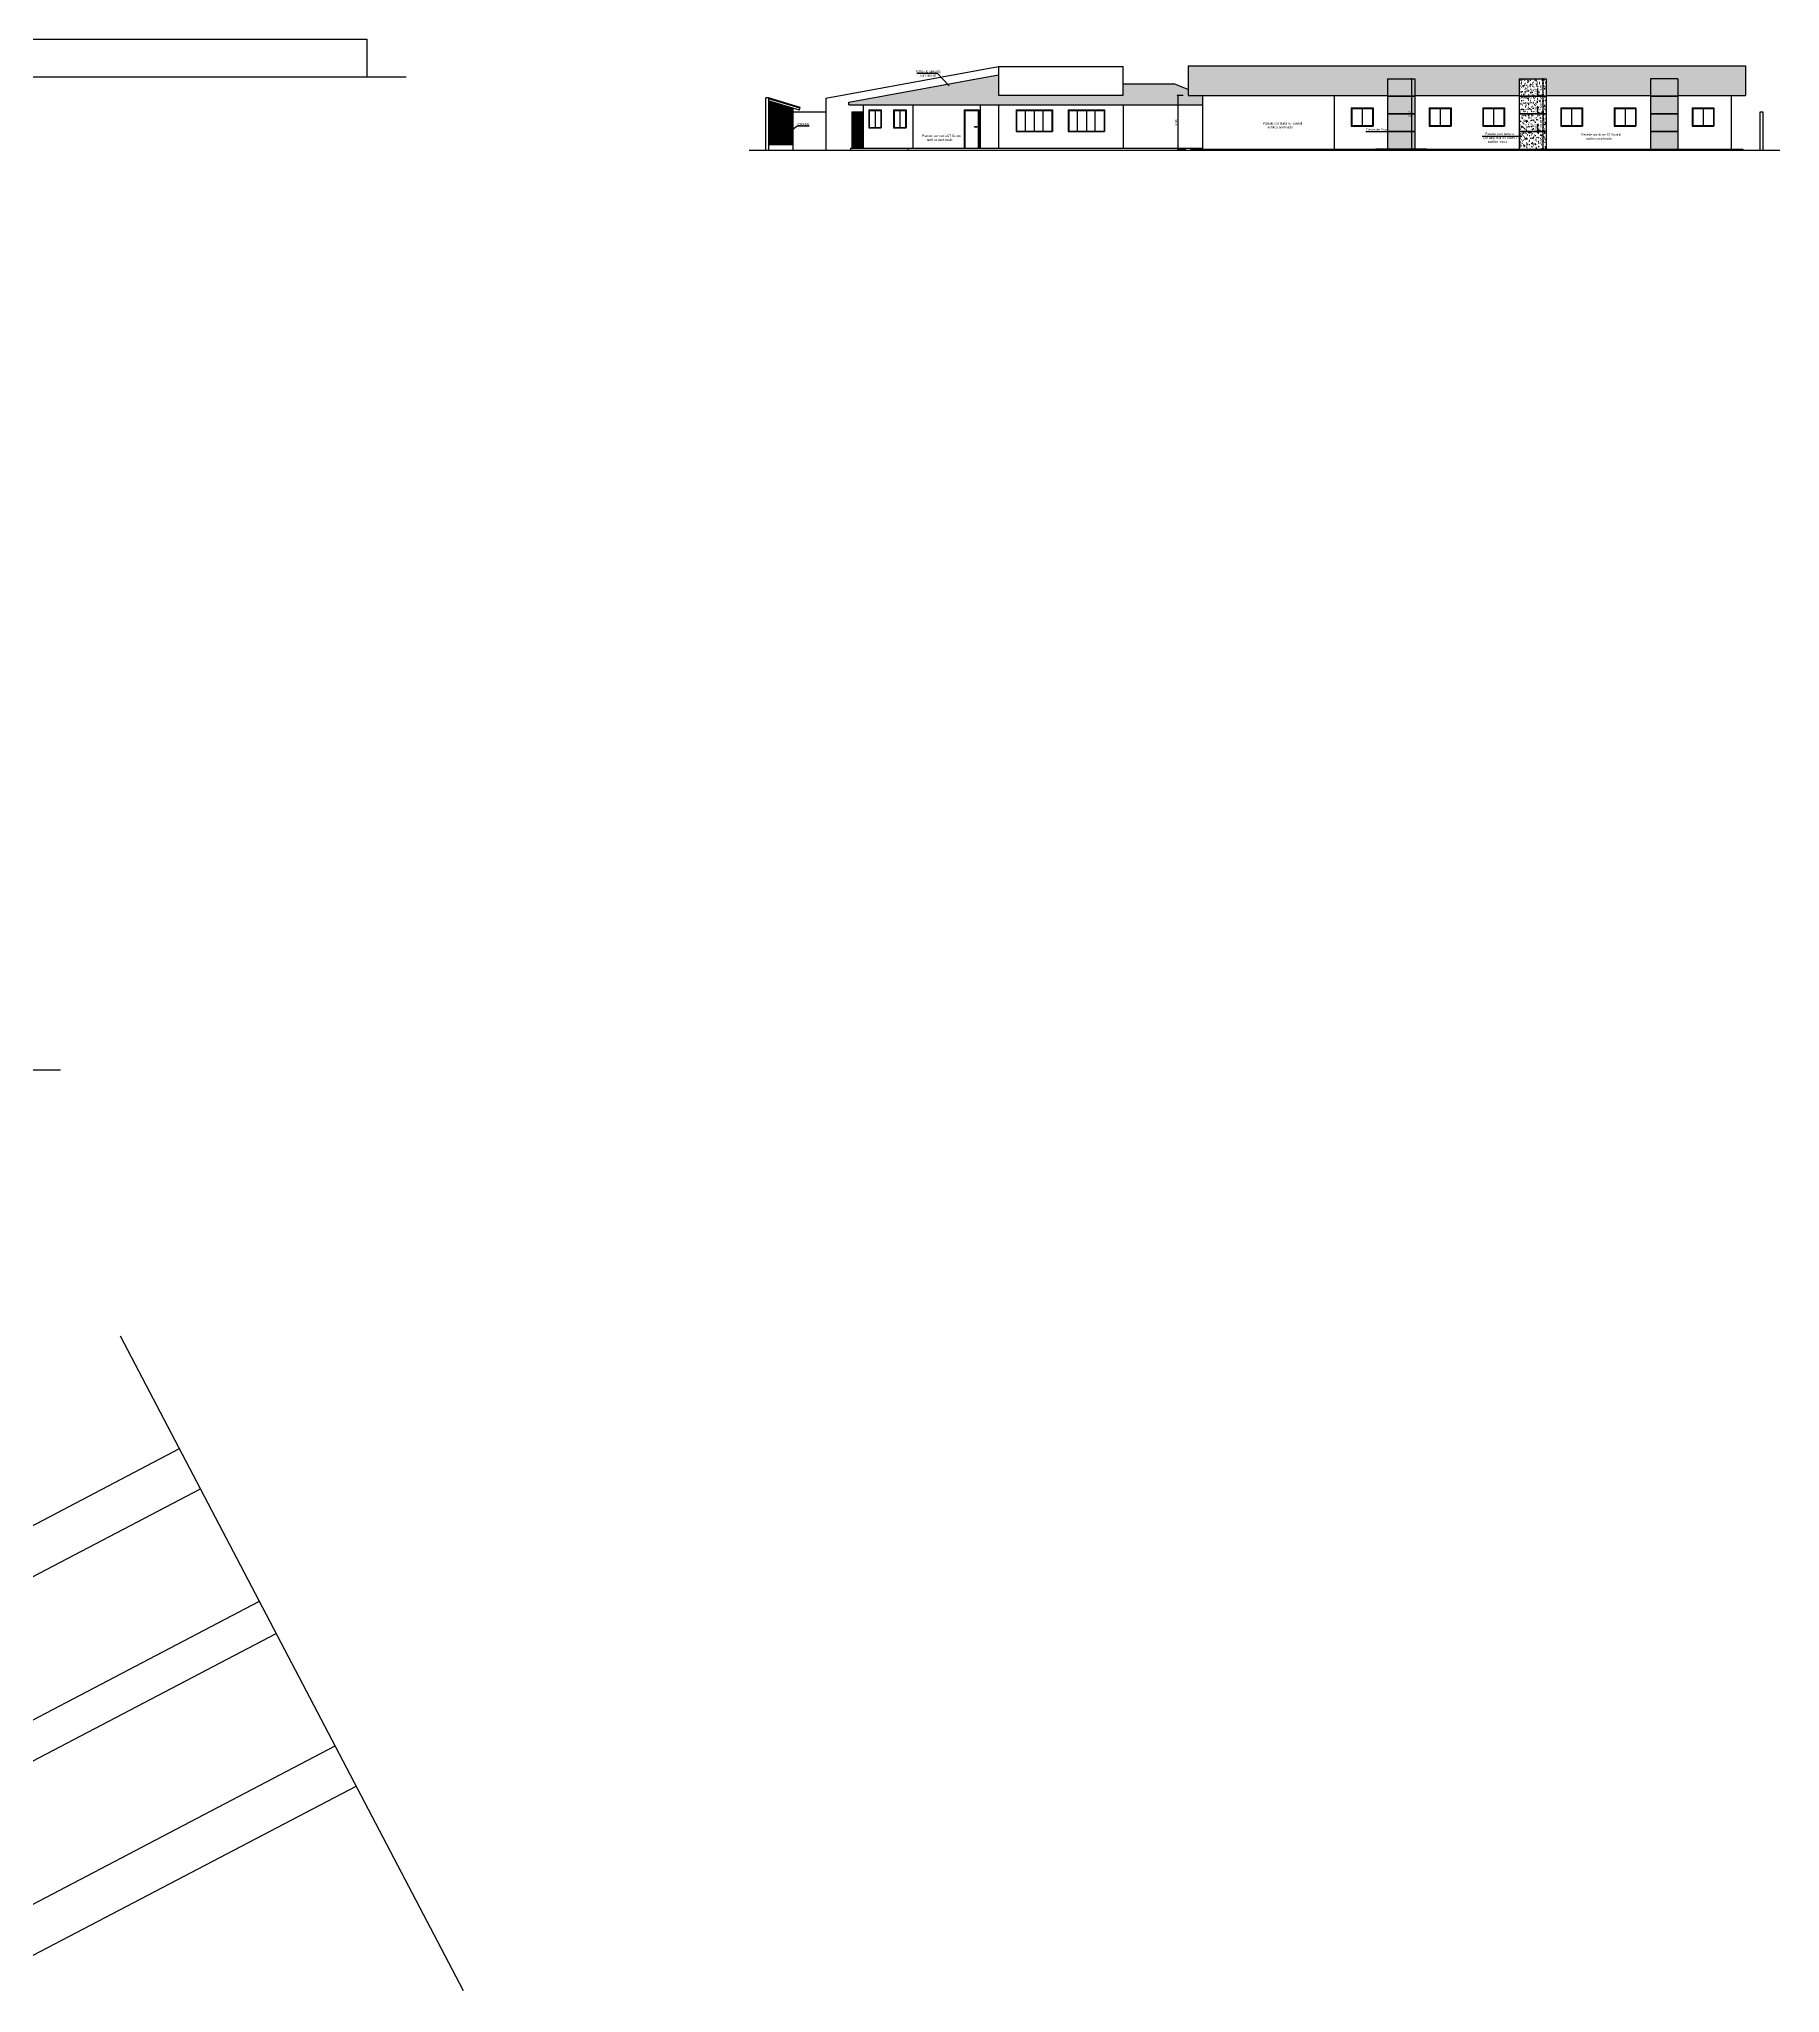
# Model space of a CAD drawing. Header units: millimetres. Extents: x 562 to 1062, y -27 to 300.
# Drawn here: x 966.2 to 1062.2, y 112.9 to 220.6 of the extents above; entities that cross this region are included whole.
import ezdxf

# ---------------------------------------------------------------- set-up
doc = ezdxf.new("R2010")
doc.units = ezdxf.units.MM
doc.header["$LTSCALE"] = 0.04
doc.linetypes.add('ACAD_ISO03W100', pattern=[30, 12, -18])
for name, color, linetype in [('01', 1, 'Continuous'), ('02', 2, 'Continuous'), ('03', 3, 'Continuous'), ('05', 5, 'Continuous'), ('2', 2, 'Continuous'), ('BAN', 11, 'Continuous'), ('CALCADA', 4, 'Continuous'), ('RUAS', 5, 'Continuous'), ('TRACEJADO', 7, 'ACAD_ISO03W100')]:
    doc.layers.add(name, color=color, linetype=linetype)
doc.styles.get("Standard").update_dxf_attribs({"font": 'arial.ttf'})
doc.dimstyles.new('ISO-25', dxfattribs={"dimscale": 0.03, "dimtxt": 4, "dimasz": 2.5, "dimexe": 1.25, "dimexo": 0.625, "dimtad": 1, "dimtxsty": 'Standard', "dimblk": 'OBLIQUE', "dimcen": 2.5, "dimadec": 3, "dimazin": 0, "dimtfac": 1, "dimtmove": 0, "dimatfit": 3, "dimldrblk": 'OBLIQUE', "dimfxl": 1, "dimarcsym": 0})
pattern_1 = [(125.2176, (0.276, -12.918013), (2.10000034906, -2.99999974996), [0.0624261, -6.1801698]), (160.71, (0.24, -12.867013), (5.10000155527, -1.7999959482), [0.0635688, -6.2933172]), (199.29, (0.18, -12.846013), (-5.10000155527, -1.7999959482), [0.0635688, -6.2933172]), (234.7824, (0.12, -12.867013), (-2.10000034906, -2.99999974996), [0.0624261, -6.1801698]), (270, (0.084, -12.918), (0.3, -0.3), [0.03, -0.27]), (90, (0.276, -12.948), (-0.3, 0.3), [0.03, -0.27]), (0, (0.276, -12.924), (0.3, 0.3), [0.024, -0.276]), (0, (0.276, -12.948), (0.3, 0.3), [0.024, -0.276]), (125.5377, (0.3, -12.909013), (-0.9000004721, 1.1999994744), [0.077421, -2.5032768]), (162.2553, (0.255, -12.846013), (-6.59999886937, 2.10000322881), [0.0787464, -7.7958963]), (197.7447, (0.18, -12.822013), (6.59999886937, 2.10000322881), [0.0787464, -7.7958963]), (234.4623, (0.105, -12.846013), (0.9000004721, 1.1999994744), [0.077421, -2.5032768]), (270, (0.06, -12.909), (0.3, -0.3), [0.015, -0.285]), (90, (0.3, -12.924), (-0.3, 0.3), [0.015, -0.285]), (0, (0, -12.924), (0.3, 0.3), [0.06, -0.24]), (0, (0, -12.948), (0.3, 0.3), [0.084, -0.216]), (84.8056, (0.06, -12.912013), (-0.2999985674, -3.000000201), [0.2650887, -3.0485196]), (95.1944, (0.3, -12.912013), (-0.2999985674, 3.000000201), [0.2650887, -3.0485196])]
pattern_2 = [(37.5, (0, -12.94801), (-0.008000156, 0.24470662), [0, -0.19304, 0, -0.2159, 0, -0.206375]), (7.5, (0, -12.948), (0.22476164, 0.35841255), [0, -0.10414, 0, -0.17399, 0, -0.066675]), (327.5, (-0.1562, -12.94801), (0.395496185, 0.000718592), [0, -0.0635, 0, -0.2286, 0, -0.29845]), (317.5, (-0.1562, -12.948), (0.38177823, 0.11146466), [0, -0.03175, 0, -0.14986, 0, -0.17145])]

# ---------------------------------------------------------------- blocks, each defined once
blk = doc.blocks.new('_Oblique')
at = {"layer": 'TRACEJADO', "color": 0, "lineweight": -2}
blk.add_line((-0.5, -0.5), (0.5, 0.5), dxfattribs=at)
blk = doc.blocks.new('*D457')
at = {"layer": 'BAN', "color": 0}
for p, q in [((1029.29, 217.53), (1028.97, 217.53)), ((1029, 217.53), (1029, 214.58)), ((1029.44, 214.58), (1028.97, 214.58))]:
    blk.add_line(p, q, dxfattribs=at)
at = {"layer": 'Defpoints', "color": 0}
for p in [(1029.31, 217.53), (1029, 214.58), (1029.46, 214.58)]:
    blk.add_point(p, dxfattribs=at)
at = {"layer": 'BAN', "color": 0, "xscale": 0.075, "yscale": 0.075, "zscale": 0.075}
for p, rotation in [((1029, 217.53), 90), ((1029, 214.58), 270)]:
    blk.add_blockref('_Oblique', p, dxfattribs=dict(at, rotation=rotation))
at = {"layer": 'BAN', "color": 0, "insert": (1028.91, 216.05), "char_height": 0.12, "attachment_point": 5, "rotation": 90}
blk.add_mtext('2,95', dxfattribs=at)
blk = doc.blocks.new('*D458')
at = {"layer": 'BAN', "color": 0}
for p, q in [((1041.88, 218.45), (1041.86, 218.45)), ((1041.9, 218.45), (1041.9, 214.58)), ((1041.88, 214.58), (1041.86, 214.58))]:
    blk.add_line(p, q, dxfattribs=at)
at = {"layer": 'Defpoints', "color": 0}
for p in [(1041.9, 218.45), (1041.9, 214.58), (1041.9, 214.58)]:
    blk.add_point(p, dxfattribs=at)
at = {"layer": 'BAN', "color": 0, "xscale": 0.075, "yscale": 0.075, "zscale": 0.075}
for p, rotation in [((1041.9, 218.45), 90), ((1041.9, 214.58), 270)]:
    blk.add_blockref('_Oblique', p, dxfattribs=dict(at, rotation=rotation))
at = {"layer": 'BAN', "color": 0, "insert": (1041.81, 216.51), "char_height": 0.12, "attachment_point": 5, "rotation": 90}
blk.add_mtext('3,87', dxfattribs=at)
blk = doc.blocks.new('*D479')
at = {"layer": 'BAN', "color": 0, "lineweight": -2}
for p, q in [((1049.12, 218.45), (1049.1, 218.45)), ((1049.14, 218.45), (1049.14, 217.5)), ((1049.12, 217.5), (1049.1, 217.5))]:
    blk.add_line(p, q, dxfattribs=at)
at = {"layer": 'Defpoints', "color": 0}
for p in [(1049.14, 218.45), (1049.14, 217.5), (1049.14, 217.5)]:
    blk.add_point(p, dxfattribs=at)
at = {"layer": 'BAN', "color": 0, "lineweight": -2, "xscale": 0.075, "yscale": 0.075, "zscale": 0.075}
for p, rotation in [((1049.14, 218.45), 90), ((1049.14, 217.5), 270)]:
    blk.add_blockref('_Oblique', p, dxfattribs=dict(at, rotation=rotation))
at = {"layer": 'BAN', "color": 0, "insert": (1049.05, 217.97), "char_height": 0.12, "attachment_point": 5, "rotation": 90}
blk.add_mtext('0,95', dxfattribs=at)
blk = doc.blocks.new('*D480')
at = {"layer": 'BAN', "color": 0}
for p, q in [((1048.86, 217.57), (1048.86, 217.92)), ((1049.14, 217.49), (1048.86, 217.57)), ((1049.12, 217.5), (1049.1, 217.5)), ((1049.12, 217.48), (1049.1, 217.48)), ((1049.14, 217.5), (1049.14, 217.57)), ((1049.14, 217.5), (1049.14, 217.48)), ((1049.14, 217.5), (1049.14, 217.48)), ((1049.14, 217.48), (1049.14, 217.4))]:
    blk.add_line(p, q, dxfattribs=at)
at = {"layer": 'Defpoints', "color": 0}
for p in [(1049.14, 217.5), (1049.14, 217.48), (1049.14, 217.48)]:
    blk.add_point(p, dxfattribs=at)
at = {"layer": 'BAN', "color": 0, "xscale": 0.075, "yscale": 0.075, "zscale": 0.075}
for p, rotation in [((1049.14, 217.5), 270), ((1049.14, 217.48), 90)]:
    blk.add_blockref('_Oblique', p, dxfattribs=dict(at, rotation=rotation))
at = {"layer": 'BAN', "color": 0, "insert": (1048.76, 217.75), "char_height": 0.12, "attachment_point": 5, "rotation": 90}
blk.add_mtext('0,02', dxfattribs=at)
blk = doc.blocks.new('*D481')
at = {"layer": 'BAN', "color": 0}
for p, q in [((1049.12, 217.48), (1049.1, 217.48)), ((1049.14, 217.48), (1049.14, 216.52)), ((1049.12, 216.52), (1049.1, 216.52))]:
    blk.add_line(p, q, dxfattribs=at)
at = {"layer": 'Defpoints', "color": 0}
for p in [(1049.14, 217.48), (1049.14, 216.52), (1049.14, 216.52)]:
    blk.add_point(p, dxfattribs=at)
at = {"layer": 'BAN', "color": 0, "xscale": 0.075, "yscale": 0.075, "zscale": 0.075}
for p, rotation in [((1049.14, 217.48), 90), ((1049.14, 216.52), 270)]:
    blk.add_blockref('_Oblique', p, dxfattribs=dict(at, rotation=rotation))
at = {"layer": 'BAN', "color": 0, "insert": (1049.05, 217), "char_height": 0.12, "attachment_point": 5, "rotation": 90}
blk.add_mtext('0,95', dxfattribs=at)
blk = doc.blocks.new('*D482')
at = {"layer": 'BAN', "color": 0}
for p, q in [((1048.86, 216.6), (1048.86, 216.95)), ((1049.14, 216.51), (1048.86, 216.6)), ((1049.14, 216.52), (1049.14, 216.6)), ((1049.12, 216.52), (1049.1, 216.52)), ((1049.12, 216.5), (1049.1, 216.5)), ((1049.14, 216.52), (1049.14, 216.5)), ((1049.14, 216.52), (1049.14, 216.5)), ((1049.14, 216.5), (1049.14, 216.43))]:
    blk.add_line(p, q, dxfattribs=at)
at = {"layer": 'Defpoints', "color": 0}
for p in [(1049.14, 216.52), (1049.14, 216.5), (1049.14, 216.5)]:
    blk.add_point(p, dxfattribs=at)
at = {"layer": 'BAN', "color": 0, "xscale": 0.075, "yscale": 0.075, "zscale": 0.075}
for p, rotation in [((1049.14, 216.52), 270), ((1049.14, 216.5), 90)]:
    blk.add_blockref('_Oblique', p, dxfattribs=dict(at, rotation=rotation))
at = {"layer": 'BAN', "color": 0, "insert": (1048.76, 216.77), "char_height": 0.12, "attachment_point": 5, "rotation": 90}
blk.add_mtext('0,02', dxfattribs=at)
blk = doc.blocks.new('*D483')
at = {"layer": 'BAN', "color": 0}
for p, q in [((1049.12, 216.5), (1049.1, 216.5)), ((1049.12, 215.55), (1049.1, 215.55)), ((1049.14, 216.5), (1049.14, 215.55))]:
    blk.add_line(p, q, dxfattribs=at)
at = {"layer": 'Defpoints', "color": 0}
for p in [(1049.14, 216.5), (1049.14, 215.55), (1049.14, 215.55)]:
    blk.add_point(p, dxfattribs=at)
at = {"layer": 'BAN', "color": 0, "xscale": 0.075, "yscale": 0.075, "zscale": 0.075}
for p, rotation in [((1049.14, 216.5), 90), ((1049.14, 215.55), 270)]:
    blk.add_blockref('_Oblique', p, dxfattribs=dict(at, rotation=rotation))
at = {"layer": 'BAN', "color": 0, "insert": (1049.05, 216.03), "char_height": 0.12, "attachment_point": 5, "rotation": 90}
blk.add_mtext('0,95', dxfattribs=at)
blk = doc.blocks.new('*D484')
at = {"layer": 'BAN', "color": 0}
for p, q in [((1048.86, 215.63), (1048.86, 215.97)), ((1049.14, 215.54), (1048.86, 215.63)), ((1049.12, 215.55), (1049.1, 215.55)), ((1049.12, 215.53), (1049.1, 215.53)), ((1049.14, 215.55), (1049.14, 215.63)), ((1049.14, 215.55), (1049.14, 215.53)), ((1049.14, 215.55), (1049.14, 215.53)), ((1049.14, 215.53), (1049.14, 215.46))]:
    blk.add_line(p, q, dxfattribs=at)
at = {"layer": 'Defpoints', "color": 0}
for p in [(1049.14, 215.55), (1049.14, 215.53), (1049.14, 215.53)]:
    blk.add_point(p, dxfattribs=at)
at = {"layer": 'BAN', "color": 0, "xscale": 0.075, "yscale": 0.075, "zscale": 0.075}
for p, rotation in [((1049.14, 215.55), 270), ((1049.14, 215.53), 90)]:
    blk.add_blockref('_Oblique', p, dxfattribs=dict(at, rotation=rotation))
at = {"layer": 'BAN', "color": 0, "insert": (1048.76, 215.8), "char_height": 0.12, "attachment_point": 5, "rotation": 90}
blk.add_mtext('0,02', dxfattribs=at)
blk = doc.blocks.new('*D485')
at = {"layer": 'BAN', "color": 0}
for p, q in [((1049.12, 215.53), (1049.1, 215.53)), ((1049.14, 215.53), (1049.14, 214.58)), ((1049.12, 214.58), (1049.1, 214.58))]:
    blk.add_line(p, q, dxfattribs=at)
at = {"layer": 'Defpoints', "color": 0}
for p in [(1049.14, 215.53), (1049.14, 214.58), (1049.14, 214.58)]:
    blk.add_point(p, dxfattribs=at)
at = {"layer": 'BAN', "color": 0, "xscale": 0.075, "yscale": 0.075, "zscale": 0.075}
for p, rotation in [((1049.14, 215.53), 90), ((1049.14, 214.58), 270)]:
    blk.add_blockref('_Oblique', p, dxfattribs=dict(at, rotation=rotation))
at = {"layer": 'BAN', "color": 0, "insert": (1049.05, 215.06), "char_height": 0.12, "attachment_point": 5, "rotation": 90}
blk.add_mtext('0,95', dxfattribs=at)

msp = doc.modelspace()

# ---------------------------------------------------------------- hatches: boundary and pattern name
at = {"layer": '01'}
h = msp.add_hatch(dxfattribs=at)
h.set_pattern_fill('TELHA2', color=256, scale=0.3, style=0)
h.set_pattern_definition(pattern_1)
h.paths.add_polyline_path([(1019.118, 217.549), (1019.118, 218.679), (1010.851, 217.179), (1010.851, 217.029), (1030.373, 217.029), (1030.373, 217.529), (1029.573, 217.529), (1029.573, 217.864), (1028.792, 218.179), (1025.992, 218.179), (1025.992, 217.549)])
h = msp.add_hatch(dxfattribs=at)
h.set_pattern_fill('ANSI32', color=256, scale=0.01, angle=45, style=0)
h.paths.add_polyline_path([(1006.423, 214.829), (1007.773, 214.829), (1007.773, 216.844), (1006.423, 217.253)])
h = msp.add_hatch(dxfattribs=at)
h.set_pattern_fill('ANSI32', color=256, scale=0.01, angle=45, style=0)
h.set_pattern_definition([(90, (0, -32.84601), (-0.09525, 7e-18), []), (90, (0.03175, -32.81426), (-0.09525, 7e-18), [])])
h.paths.add_polyline_path([(1011.625, 216.629), (1011.03, 216.629), (1011.03, 214.629), (1011.625, 214.629)])
at = {"layer": '03'}
h = msp.add_hatch(dxfattribs=at)
h.set_pattern_fill('TELHA2', color=256, scale=0.3, style=0)
h.set_pattern_definition(pattern_1)
h.paths.add_polyline_path([(1047.823, 217.529), (1047.823, 218.449), (1049.323, 218.449), (1049.323, 217.529), (1055.073, 217.529), (1055.073, 218.449), (1056.573, 218.449), (1056.573, 217.529), (1060.323, 217.529), (1060.323, 219.179), (1029.573, 219.179), (1029.573, 217.529), (1040.573, 217.529), (1040.573, 218.449), (1042.073, 218.449), (1042.073, 217.529)])
h = msp.add_hatch(dxfattribs=at)
h.set_pattern_fill('AR-SAND', color=256, scale=0.005, style=0)
h.set_pattern_definition(pattern_2)
h.paths.add_polyline_path([(1042.073, 217.497), (1042.073, 218.449), (1040.573, 218.449), (1040.573, 217.497)])
h.paths.add_polyline_path([(1040.573, 217.477), (1040.573, 216.524), (1042.073, 216.524), (1042.073, 217.477)])
h.paths.add_polyline_path([(1040.573, 216.504), (1040.573, 215.552), (1042.073, 215.552), (1042.073, 216.504)])
h.paths.add_polyline_path([(1040.573, 215.532), (1040.573, 214.579), (1042.073, 214.579), (1042.073, 215.532)])
h.paths.add_polyline_path([(1056.573, 217.497), (1056.573, 218.449), (1055.073, 218.449), (1055.073, 217.497)])
h.paths.add_polyline_path([(1056.573, 216.524), (1056.573, 217.477), (1055.073, 217.477), (1055.073, 216.524)])
h.paths.add_polyline_path([(1056.573, 215.552), (1056.573, 216.504), (1055.073, 216.504), (1055.073, 215.552)])
h.paths.add_polyline_path([(1055.073, 215.532), (1055.073, 214.579), (1056.573, 214.579), (1056.573, 215.532)])
h.paths.add_polyline_path([(1041.709, 216.329), (1041.709, 216.7), (1041.914, 216.7), (1041.914, 216.329)], flags=9)
h = msp.add_hatch(dxfattribs=at)
h.set_pattern_fill('AR-SAND', color=256, scale=0.005, style=0)
h.set_pattern_definition(pattern_2)
h.paths.add_polyline_path([(1047.823, 217.497), (1049.323, 217.497), (1049.323, 218.449), (1047.823, 218.449)])
h.paths.add_polyline_path([(1047.823, 216.524), (1049.323, 216.524), (1049.323, 217.477), (1047.823, 217.477)])
h.paths.add_polyline_path([(1047.823, 215.552), (1049.323, 215.552), (1049.323, 216.504), (1047.823, 216.504)])
h.paths.add_polyline_path([(1047.823, 215.532), (1047.823, 214.579), (1049.323, 214.579), (1049.323, 215.532)])
h.paths.add_polyline_path([(1048.944, 217.787), (1048.944, 218.16), (1049.149, 218.16), (1049.149, 217.787)], flags=24)
h.paths.add_polyline_path([(1048.662, 217.56), (1048.662, 217.931), (1048.867, 217.931), (1048.867, 217.56)], flags=24)
h.paths.add_polyline_path([(1048.944, 216.814), (1048.944, 217.187), (1049.149, 217.187), (1049.149, 216.814)], flags=24)
h.paths.add_polyline_path([(1048.662, 216.588), (1048.662, 216.958), (1048.867, 216.958), (1048.867, 216.588)], flags=24)
h.paths.add_polyline_path([(1048.944, 215.842), (1048.944, 216.215), (1049.149, 216.215), (1049.149, 215.842)], flags=24)
h.paths.add_polyline_path([(1048.662, 215.615), (1048.662, 215.986), (1048.867, 215.986), (1048.867, 215.615)], flags=24)
h.paths.add_polyline_path([(1048.944, 214.869), (1048.944, 215.242), (1049.149, 215.242), (1049.149, 214.869)], flags=24)

# ---------------------------------------------------------------- linework, layer by layer
at = {"layer": '01'}
for p, q in [((1009.581, 217.399), (1019.118, 219.129)), ((1019.118, 219.129), (1019.118, 217.549)), ((1019.118, 219.129), (1025.992, 219.129)), ((1025.992, 217.549), (1025.992, 219.129)), ((1010.851, 217.179), (1019.118, 218.679)), ((1025.992, 218.179), (1028.792, 218.179)), ((1029.573, 217.864), (1028.792, 218.179)), ((1008.173, 216.879), (1006.423, 217.409)), ((1008.158, 216.832), (1006.423, 217.357)), ((1008.129, 216.736), (1006.423, 217.253)), ((1007.773, 216.844), (1007.773, 214.529)), ((1007.773, 216.629), (1009.581, 216.629)), ((1008.129, 216.736), (1008.173, 216.879)), ((1009.581, 217.399), (1009.581, 214.529)), ((1010.851, 217.029), (1010.851, 217.179)), ((1010.851, 217.029), (1030.373, 217.029)), ((1011.03, 216.629), (1011.03, 214.629)), ((1011.03, 216.629), (1011.651, 216.629)), ((1011.625, 216.629), (1011.625, 214.629)), ((1011.651, 217.029), (1011.651, 214.629)), ((1011.953, 216.749), (1011.953, 215.749)), ((1011.953, 216.749), (1012.649, 216.749)), ((1011.983, 216.719), (1012.619, 216.719)), ((1011.983, 216.719), (1011.983, 215.779)), ((1012.301, 216.719), (1012.301, 215.779)), ((1012.619, 216.719), (1012.619, 215.779)), ((1012.649, 216.749), (1012.649, 215.749)), ((1013.321, 216.749), (1013.321, 215.749)), ((1013.321, 216.749), (1014.017, 216.749)), ((1013.351, 216.719), (1013.351, 215.779)), ((1013.351, 216.719), (1013.987, 216.719)), ((1013.669, 216.719), (1013.669, 215.779)), ((1013.987, 216.719), (1013.987, 215.779)), ((1014.017, 216.749), (1014.017, 215.749)), ((1014.388, 217.029), (1014.388, 214.649)), ((1017.223, 216.749), (1018.02, 216.749)), ((1017.223, 216.749), (1017.223, 214.649)), ((1017.253, 216.719), (1017.99, 216.719)), ((1017.253, 216.719), (1017.253, 214.649)), ((1017.99, 216.719), (1017.99, 214.649)), ((1018.02, 216.749), (1018.02, 214.649)), ((1018.109, 217.029), (1018.109, 214.649)), ((1019.118, 217.549), (1025.992, 217.549)), ((1019.118, 217.029), (1019.118, 214.649)), ((1020.082, 216.749), (1020.082, 215.549)), ((1020.082, 216.749), (1022.082, 216.749)), ((1020.112, 216.719), (1020.112, 215.579)), ((1020.112, 216.719), (1022.052, 216.719)), ((1020.597, 215.579), (1020.597, 216.719)), ((1021.082, 216.719), (1021.082, 215.579)), ((1021.567, 215.579), (1021.567, 216.719)), ((1022.052, 216.719), (1022.052, 215.579)), ((1022.082, 216.749), (1022.082, 215.549)), ((1022.962, 216.749), (1024.962, 216.749)), ((1022.962, 216.749), (1022.962, 215.549)), ((1022.992, 216.719), (1024.932, 216.719)), ((1022.992, 216.719), (1022.992, 215.579)), ((1023.477, 215.579), (1023.477, 216.719)), ((1023.962, 216.719), (1023.962, 215.579)), ((1024.447, 215.579), (1024.447, 216.719)), ((1024.932, 216.719), (1024.932, 215.579)), ((1024.962, 216.749), (1024.962, 215.549)), ((1025.992, 217.029), (1025.992, 214.649)), ((1011.953, 215.749), (1012.649, 215.749)), ((1011.983, 215.779), (1012.619, 215.779)), ((1013.321, 215.749), (1014.017, 215.749)), ((1013.351, 215.779), (1013.987, 215.779)), ((1017.791, 215.789), (1017.791, 215.804)), ((1017.941, 215.804), (1017.791, 215.804)), ((1017.941, 215.789), (1017.791, 215.789)), ((1017.941, 215.789), (1017.941, 215.804)), ((1020.082, 215.549), (1022.082, 215.549)), ((1020.112, 215.579), (1021.082, 215.579)), ((1021.082, 215.579), (1022.052, 215.579)), ((1022.962, 215.549), (1024.962, 215.549)), ((1022.992, 215.579), (1024.932, 215.579)), ((1006.423, 214.829), (1007.773, 214.829)), ((1010.943, 214.629), (1030.373, 214.629)), ((1010.943, 214.629), (1010.943, 214.529)), ((1014.102, 214.629), (1014.102, 214.529)), ((946.506, 163.806), (967.379, 163.806)), ((970.673, 149.149), (989.581, 113.039))]:
    msp.add_line(p, q, dxfattribs=at)
at = {"layer": '02'}
for p, q in [((1015.747, 218.755), (1014.613, 218.755)), ((1016.398, 218.066), (1015.747, 218.755)), ((1030.373, 217.529), (1030.373, 214.579)), ((1007.682, 215.605), (1007.99, 215.846)), ((1008.67, 215.843), (1007.99, 215.846)), ((1040.625, 215.541), (1039.377, 215.541)), ((1029.723, 214.579), (1029.723, 214.529)), ((1045.785, 215.297), (1047.985, 215.297))]:
    msp.add_line(p, q, dxfattribs=at)
at = {"layer": '03'}
for p, q in [((964.996, 220.649), (984.277, 220.649)), ((984.277, 220.649), (984.277, 218.549)), ((1029.573, 219.179), (1060.323, 219.179)), ((1029.573, 219.179), (1029.573, 217.529)), ((1060.323, 219.179), (1060.323, 217.529)), ((1029.573, 217.529), (1040.573, 217.529)), ((1037.623, 217.529), (1037.623, 214.579)), ((1038.573, 216.849), (1038.573, 215.849)), ((1038.573, 216.849), (1039.773, 216.849)), ((1038.603, 216.819), (1039.743, 216.819)), ((1038.603, 216.819), (1038.603, 215.879)), ((1039.173, 216.819), (1039.173, 215.879)), ((1039.743, 216.819), (1039.743, 215.879)), ((1039.773, 216.849), (1039.773, 215.849)), ((1042.073, 217.497), (1040.573, 217.497)), ((1042.073, 217.477), (1040.573, 217.477)), ((1042.073, 217.529), (1047.823, 217.529)), ((1042.873, 216.849), (1042.873, 215.849)), ((1042.873, 216.849), (1044.073, 216.849)), ((1042.903, 216.819), (1044.043, 216.819)), ((1042.903, 216.819), (1042.903, 215.879)), ((1043.473, 216.819), (1043.473, 215.879)), ((1044.043, 216.819), (1044.043, 215.879)), ((1044.073, 216.849), (1044.073, 215.849)), ((1045.823, 216.849), (1045.823, 215.849)), ((1045.823, 216.849), (1047.023, 216.849)), ((1045.853, 216.819), (1046.993, 216.819)), ((1045.853, 216.819), (1045.853, 215.879)), ((1046.423, 216.819), (1046.423, 215.879)), ((1046.993, 216.819), (1046.993, 215.879)), ((1047.023, 216.849), (1047.023, 215.849)), ((1049.323, 217.529), (1055.073, 217.529)), ((1050.123, 216.849), (1050.123, 215.849)), ((1050.123, 216.849), (1051.323, 216.849)), ((1050.153, 216.819), (1051.293, 216.819)), ((1050.153, 216.819), (1050.153, 215.879)), ((1050.723, 216.819), (1050.723, 215.879)), ((1051.293, 216.819), (1051.293, 215.879)), ((1051.323, 216.849), (1051.323, 215.849)), ((1053.073, 216.849), (1053.073, 215.849)), ((1053.073, 216.849), (1054.273, 216.849)), ((1053.103, 216.819), (1053.103, 215.879)), ((1053.103, 216.819), (1054.243, 216.819)), ((1053.673, 216.819), (1053.673, 215.879)), ((1054.243, 216.819), (1054.243, 215.879)), ((1054.273, 216.849), (1054.273, 215.849)), ((1056.573, 217.529), (1060.323, 217.529)), ((1057.373, 216.849), (1057.373, 215.849)), ((1057.373, 216.849), (1058.573, 216.849)), ((1057.403, 216.819), (1058.543, 216.819)), ((1057.403, 216.819), (1057.403, 215.879)), ((1057.973, 216.819), (1057.973, 215.879)), ((1058.543, 216.819), (1058.543, 215.879)), ((1058.573, 216.849), (1058.573, 215.849)), ((1061.123, 216.629), (1061.273, 216.629)), ((1061.123, 214.529), (1061.123, 216.629)), ((1061.273, 216.629), (1061.273, 214.529)), ((1038.573, 215.849), (1039.773, 215.849)), ((1038.603, 215.879), (1039.743, 215.879)), ((1042.073, 216.524), (1040.573, 216.524)), ((1042.073, 216.504), (1040.573, 216.504)), ((1042.073, 215.552), (1040.573, 215.552)), ((1042.073, 215.532), (1040.573, 215.532)), ((1042.873, 215.849), (1044.073, 215.849)), ((1042.903, 215.879), (1044.043, 215.879)), ((1045.823, 215.849), (1047.023, 215.849)), ((1045.853, 215.879), (1046.993, 215.879)), ((1050.123, 215.849), (1051.323, 215.849)), ((1050.153, 215.879), (1051.293, 215.879)), ((1053.073, 215.849), (1054.273, 215.849)), ((1053.103, 215.879), (1054.243, 215.879)), ((1057.373, 215.849), (1058.573, 215.849)), ((1057.403, 215.879), (1058.543, 215.879)), ((1029.723, 214.579), (1039.923, 214.579)), ((1036.973, 214.579), (1036.973, 214.529)), ((1039.923, 214.579), (1039.923, 214.529)), ((1042.723, 214.579), (1047.173, 214.579)), ((1049.973, 214.579), (1054.423, 214.579)), ((1049.973, 214.579), (1049.973, 214.529)), ((1054.423, 214.579), (1054.423, 214.529))]:
    msp.add_line(p, q, dxfattribs=at)
at = {"layer": '05'}
for p, q in [((986.438, 218.549), (893.713, 218.549)), ((1006.423, 217.409), (1006.273, 217.409)), ((1006.273, 214.529), (1006.273, 217.409)), ((1006.423, 217.409), (1006.423, 214.529)), ((1005.367, 214.529), (1062.214, 214.529))]:
    msp.add_line(p, q, dxfattribs=at)
at = {"layer": '2'}
for p, q in [((1049.323, 217.497), (1047.823, 217.497)), ((1049.323, 217.477), (1047.823, 217.477)), ((1056.573, 217.497), (1055.073, 217.497)), ((1056.573, 217.477), (1055.073, 217.477)), ((1049.323, 216.524), (1047.823, 216.524)), ((1049.323, 216.504), (1047.823, 216.504)), ((1049.323, 215.552), (1047.823, 215.552)), ((1049.323, 215.532), (1047.823, 215.532)), ((1056.573, 216.524), (1055.073, 216.524)), ((1056.573, 216.504), (1055.073, 216.504)), ((1056.573, 215.552), (1055.073, 215.552)), ((1056.573, 215.532), (1055.073, 215.532))]:
    msp.add_line(p, q, dxfattribs=at)
at = {"layer": 'CALCADA'}
for p, q in [((1040.573, 218.449), (1042.073, 218.449)), ((1040.573, 218.449), (1040.573, 214.579)), ((1042.073, 218.449), (1042.073, 214.579)), ((1047.823, 218.449), (1049.323, 218.449)), ((1047.823, 218.449), (1047.823, 214.579)), ((1049.323, 218.449), (1049.323, 214.579)), ((1056.573, 218.449), (1055.073, 218.449)), ((1055.073, 218.449), (1055.073, 214.579)), ((1056.573, 218.449), (1056.573, 214.579)), ((1059.523, 217.529), (1059.523, 214.579)), ((1042.723, 214.579), (1039.923, 214.579)), ((1042.723, 214.579), (1042.723, 214.529)), ((1047.173, 214.579), (1049.973, 214.579)), ((1047.173, 214.579), (1047.173, 214.529)), ((1054.423, 214.579), (1057.223, 214.579)), ((1057.223, 214.579), (1057.223, 214.529)), ((1057.223, 214.579), (1060.173, 214.579)), ((1060.173, 214.579), (1060.173, 214.529)), ((959.647, 132.615), (975.095, 140.704)), ((956.553, 123.094), (978.342, 134.503)), ((957.481, 121.322), (979.27, 132.731)), ((960.728, 115.121), (982.517, 126.53))]:
    msp.add_line(p, q, dxfattribs=at)
at = {"layer": 'RUAS'}
for p, q in [((962.147, 136.746), (973.935, 142.919)), ((961.888, 112.906), (983.677, 124.315))]:
    msp.add_line(p, q, dxfattribs=at)

# ---------------------------------------------------------------- texts
at = {"layer": '03', "char_height": 0.13, "attachment_point": 1}
for s, insert in [('Telha de cimento\\P     cor natural', (1014.533, 218.931)), ('GRADE', (1008.026, 216.022)), ('Parede cor duna 57 Suvinil\\P     acrílico acetinado', (1033.688, 216.066)), ('Frisos de 2cm', (1039.404, 215.723)), ('  Parede com textura\\Pcor azul real 34 Suvinil\\P     acrílico fosco', (1045.853, 215.489)), ('Parede cor duna 57 Suvinil\\P     acrílico acetinado', (1014.902, 215.38)), ('Parede cor duna 57 Suvinil\\P     acrílico acetinado', (1051.261, 215.446))]:
    msp.add_mtext(s, dxfattribs=dict(at, insert=insert))

# ---------------------------------------------------------------- dimensions: what is measured, and where the dimension line sits
at = {"layer": 'BAN'}
for base, p1, p2, picture, middle in [((1041.902, 214.579), (1041.902, 218.449), (1041.902, 214.579), '*D458', (1041.812, 216.514)), ((1049.137, 217.477), (1049.137, 217.497), (1049.137, 217.477), '*D480', (1048.764, 217.59)), ((1029.003, 214.579), (1029.313, 217.529), (1029.463, 214.579), '*D457', (1028.913, 216.054)), ((1049.137, 216.504), (1049.137, 216.524), (1049.137, 216.504), '*D482', (1048.764, 216.618)), ((1049.137, 216.524), (1049.137, 217.477), (1049.137, 216.524), '*D481', (1049.046, 217.001)), ((1049.137, 215.532), (1049.137, 215.552), (1049.137, 215.532), '*D484', (1048.764, 215.645)), ((1049.137, 215.552), (1049.137, 216.504), (1049.137, 215.552), '*D483', (1049.046, 216.028)), ((1049.137, 214.579), (1049.137, 215.532), (1049.137, 214.579), '*D485', (1049.046, 215.056))]:
    dim = msp.add_linear_dim(base=base, p1=p1, p2=p2, angle=90, dimstyle='ISO-25', override={"dimtmove": 1}, dxfattribs=at)
    dim.commit()
    dim.dimension.update_dxf_attribs({"geometry": picture, "text_midpoint": middle})
dim = msp.add_linear_dim(base=(1049.137, 217.497), p1=(1049.137, 218.449), p2=(1049.137, 217.497), angle=90, dimstyle='ISO-25', dxfattribs=at)
dim.commit()
dim.dimension.update_dxf_attribs({"geometry": '*D479', "text_midpoint": (1049.046, 217.973)})

doc.saveas('drawing.dxf')
